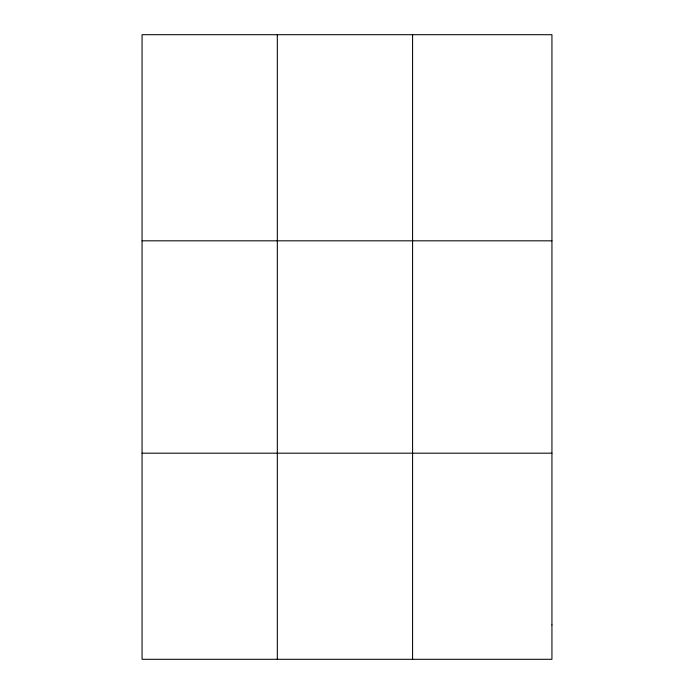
<?xml version="1.0" encoding="UTF-8"?>
<svg xmlns="http://www.w3.org/2000/svg" width="694" height="694" viewBox="0 0 694 694"><rect width="100%" height="100%" fill="white"/><g stroke="black" fill="none" stroke-linecap="round" stroke-linejoin="round"><path stroke-width="1.04" d="M277.322 659.3L277.322 34.7M412.583 659.3L412.583 34.7M142.062 240.818L551.938 240.818M142.062 453.182L551.938 453.182M551.938 624.947L551.938 659.3L142.062 659.3L142.062 34.7L551.938 34.7L551.938 624.947"/></g></svg>
